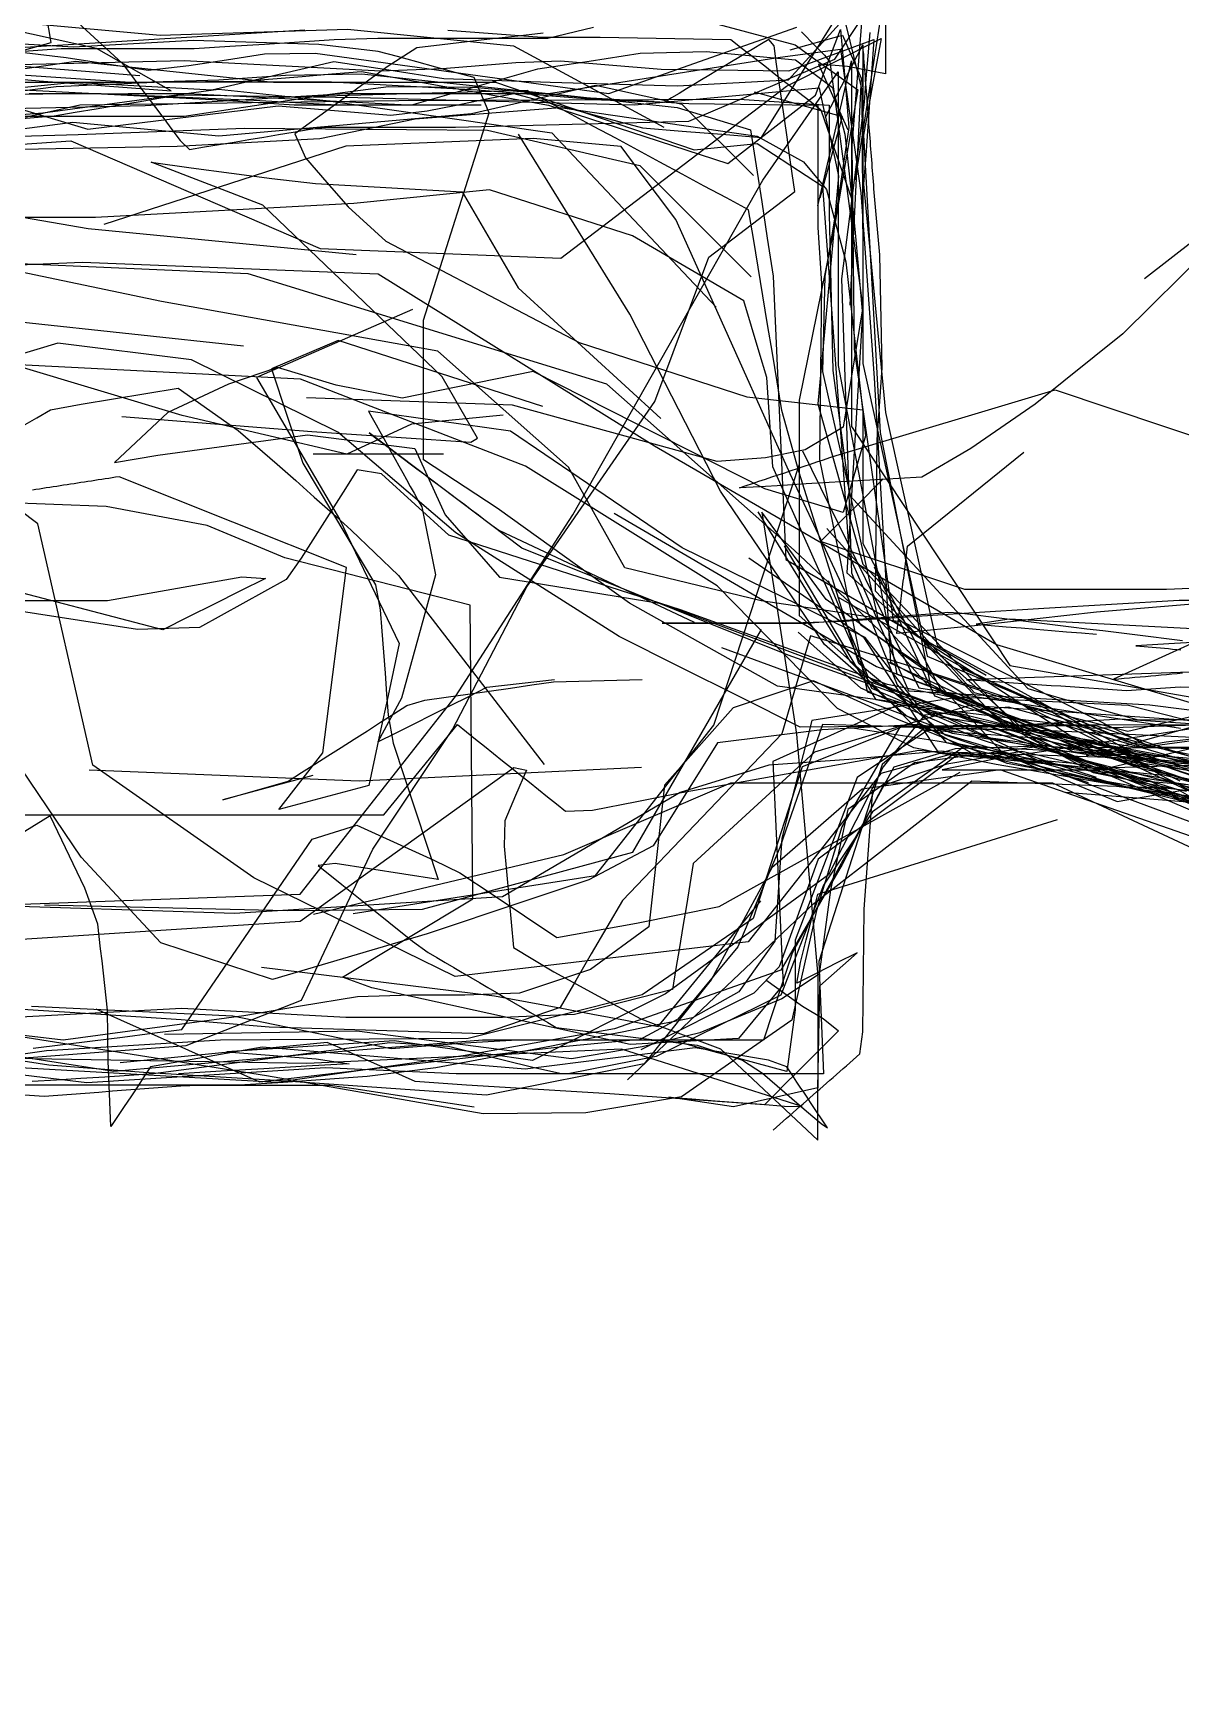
# Model space of a CAD drawing. Header units: metres. Extents: x 30 to 6769, y 117 to 5736.
# Drawn here: x 447 to 1131, y 2297 to 3290 of the extents above; entities that cross this region are included whole.
import ezdxf

# ---------------------------------------------------------------- set-up
doc = ezdxf.new("R2010")
doc.units = ezdxf.units.M
doc.layers.add('FLOOR_0', color=1, linetype='Continuous')
doc.layers.add('FLOOR_1', color=2, linetype='Continuous')

msp = doc.modelspace()

# ---------------------------------------------------------------- linework, layer by layer
at = {"layer": 'FLOOR_0', "color": 1}
for points in [[(1109.13, 3144.24), (1171.26, 3192.54)], [(1147.64, 3162.17), (1096.3, 3111.41), (1043.99, 3069.47), (1005.81, 3043.03), (976.6, 3026), (962.81, 3025.19), (949.02, 3024.38), (935.23, 3023.57), (921.44, 3022.76), (907.65, 3021.94), (893.86, 3021.13), (880.07, 3020.32), (868.03, 3019.72), (871.87, 3021), (875.71, 3022.28), (879.55, 3023.56), (883.38, 3024.84), (887.22, 3026.12), (891.06, 3027.4), (894.9, 3028.68), (898.73, 3029.96), (902.57, 3031.23), (906.41, 3032.51), (910.24, 3033.79), (914.08, 3035.07), (917.92, 3036.35), (921.76, 3037.63), (925.59, 3038.91), (1055.98, 3077.97), (1185.51, 3034.45)], [(1230.24, 2963.71), (1122.24, 2959.2), (1002.23, 2959.2), (916.28, 2987.72), (921.61, 2993.05), (926.93, 2998.38), (932.25, 3003.71), (937.58, 3009.03), (942.9, 3014.36), (948.23, 3019.69), (953.55, 3025.02)], [(1143.45, 2929.75), (1090.76, 2905.69), (1093.91, 2905.97), (1097.06, 2906.26), (1100.21, 2906.55), (1103.36, 2906.83), (1106.51, 2907.12), (1109.66, 2907.4), (1112.81, 2907.69), (1115.95, 2907.98), (1119.1, 2908.26), (1122.25, 2908.55), (1125.4, 2908.84), (1128.55, 2909.12), (1131.7, 2909.41)]]:
    msp.add_lwpolyline(points, dxfattribs=at)
at = {"layer": 'FLOOR_0', "color": 6}
for points in [[(1163.88, 2952.49), (1080.48, 2945.58), (1009.8, 2937.73), (961.61, 2932.91), (961.83, 2934.64), (962.04, 2936.37), (962.26, 2938.1), (962.48, 2939.84), (962.69, 2941.57), (962.91, 2943.3), (963.13, 2945.03), (963.34, 2946.76), (963.56, 2948.49), (963.77, 2950.22), (963.99, 2951.95), (964.21, 2953.69), (964.42, 2955.42), (964.64, 2957.15), (964.86, 2958.88), (965.07, 2960.61), (965.29, 2962.34), (965.5, 2964.07), (965.72, 2965.8), (965.94, 2967.54), (966.15, 2969.27), (966.37, 2971), (966.59, 2972.73), (966.8, 2974.46), (967.02, 2976.19), (967.24, 2977.92), (967.45, 2979.65), (967.67, 2981.39), (967.88, 2983.12), (968.1, 2984.85), (1037.31, 3040.84)], [(1153.71, 2910.41), (1003.16, 2905.43), (1008.77, 2905.06), (1014.38, 2904.68), (1019.98, 2904.31), (1025.59, 2903.93), (1031.2, 2903.56), (1036.81, 2903.19), (1042.41, 2902.81), (1048.02, 2902.44), (1053.63, 2902.06), (1059.24, 2901.69), (1064.84, 2901.32), (1070.45, 2900.94), (1076.06, 2900.57), (1081.66, 2900.19), (1087.27, 2899.82), (1092.88, 2899.45), (1098.49, 2899.07), (1130.33, 2901.14), (1282.15, 2898.81)]]:
    msp.add_lwpolyline(points, dxfattribs=at)
at = {"layer": 'FLOOR_0', "color": 7}
for points in [[(1232.79, 2952.49), (1129.86, 2952.49), (1049.11, 2947.78), (1004.5, 2945.07), (986.03, 2943.84), (967.56, 2942.6), (949.09, 2941.37), (930.63, 2940.14), (899.32, 2939.07), (821.85, 2939.07), (825.43, 2939.07), (829, 2939.07), (832.57, 2939.07), (836.14, 2939.07), (839.71, 2939.07), (843.28, 2939.07), (846.85, 2939.07), (850.42, 2939.07), (853.99, 2939.07), (857.56, 2939.07), (861.13, 2939.07), (864.71, 2939.07), (868.28, 2939.07), (871.85, 2939.07), (875.42, 2939.07), (878.99, 2939.07), (882.56, 2939.07), (886.13, 2939.07), (889.7, 2939.07), (893.27, 2939.07), (896.84, 2939.07), (900.41, 2939.07), (903.99, 2939.07), (907.56, 2939.07), (912.68, 2939.44), (917.96, 2939.85), (923.25, 2940.25), (928.53, 2940.66), (933.82, 2941.07), (939.1, 2941.47), (944.38, 2941.88), (949.67, 2942.29), (954.95, 2942.69), (960.23, 2943.1), (965.52, 2943.51), (970.8, 2943.91), (976.09, 2944.32), (981.37, 2944.73), (986.65, 2945.13), (991.94, 2945.54), (998.93, 2945.3), (1008.42, 2944.11), (1017.91, 2942.93), (1027.4, 2941.74), (1036.9, 2940.55), (1046.39, 2939.36), (1055.88, 2938.18), (1065.37, 2936.99), (1074.86, 2935.8), (1084.35, 2934.62), (1093.84, 2933.43), (1103.33, 2932.24), (1112.83, 2931.06), (1122.32, 2929.87), (1131.81, 2928.68)], [(1198.93, 2931.02), (1127.07, 2927.02), (1103.98, 2925.52), (1106.41, 2925.32), (1108.84, 2925.11), (1111.27, 2924.91), (1113.7, 2924.71), (1116.14, 2924.51), (1118.57, 2924.3), (1121, 2924.1), (1123.43, 2923.9), (1125.86, 2923.69), (1128.3, 2923.49), (1130.73, 2923.29)]]:
    msp.add_lwpolyline(points, dxfattribs=at)
at = {"layer": 'FLOOR_0', "color": 2}
msp.add_lwpolyline([(1816.2, 2902.31), (1651, 2954.14), (1597.79, 2958.24), (1493.94, 2939.63), (1390.58, 2923.36), (1300.57, 2896.88), (1161.64, 2879.88), (1020.52, 2858.32), (988.6, 2851.84), (997.99, 2851.84), (1007.38, 2851.84), (1016.77, 2851.84), (1026.16, 2851.84), (1035.55, 2851.84), (1044.94, 2851.84), (1054.33, 2851.84), (1063.71, 2851.84), (1073.1, 2851.84), (1082.49, 2851.84), (1200.41, 2879.47)], dxfattribs=at)
at = {"layer": 'FLOOR_0', "color": 5}
msp.add_lwpolyline([(1686.6, 2956.22), (1504.05, 2941.07), (1337.02, 2926.11), (1190.67, 2932.98), (1028.57, 2941.51), (1008.87, 2938.48), (1017.82, 2937.73), (1026.78, 2936.99), (1035.74, 2936.24), (1044.7, 2935.49), (1053.66, 2934.75), (1062.61, 2934), (1071.57, 2933.25), (1080.53, 2932.51)], dxfattribs=at)
at = {"layer": 'FLOOR_1', "color": 3}
for points in [[(919.99, 2995.37), (1007.68, 2897.79), (1099.16, 2874.71), (1224.14, 2903.75), (1300.76, 2984.67), (1347.49, 3074.84), (1385.1, 3170.36), (1404.17, 3311.23), (1407.48, 3381.59), (1410.88, 3461.48), (1384.05, 3561.57), (1384.05, 3682.77), (1384.05, 3788.14)], [(920.71, 2964.55), (944.36, 2907.29), (982.48, 2884.08), (1104.66, 2865.26), (1175.85, 2865.26), (1220.95, 2880.39), (1292.66, 2931.49), (1341.07, 3002.05), (1360.62, 3033.09), (1369.47, 3050.8), (1378.32, 3068.51), (1387.17, 3086.23), (1479.12, 3187.15), (1513.62, 3271.86), (1516.65, 3287.01), (1519.67, 3302.16), (1522.7, 3317.31), (1525.73, 3332.45), (1528.76, 3347.6), (1528.56, 3378.49)], [(510.78, 3265.03), (345.85, 3278.12), (318.43, 3262.12), (291, 3246.11), (269.26, 3227.74), (263.49, 3202.73), (257.72, 3177.71), (251.95, 3152.7), (244.23, 3069.91), (243.95, 3037.84), (243.95, 3008.12), (279.64, 2932.48), (416.9, 2801.29)], [(396.23, 2677.39), (447.6, 2680.67), (538.49, 2687.67), (607.1, 2714.67), (649.51, 2804.52), (697.01, 2875.7), (741.41, 2960.78), (817.46, 3071.04), (849.7, 3157.04), (900.9, 3196.02), (899.36, 3206.86), (897.81, 3217.69), (896.26, 3228.53), (894.71, 3239.37), (893.17, 3250.21), (891.62, 3261.04), (890.07, 3271.88), (888.52, 3282.72), (885.48, 3286.61), (881.02, 3283.93), (876.55, 3281.25), (872.09, 3278.57), (867.63, 3275.89), (863.17, 3273.21), (858.71, 3270.53), (854.24, 3267.86), (849.78, 3265.18), (845.32, 3262.5), (840.86, 3259.82), (836.4, 3257.14), (831.93, 3254.46), (827.47, 3251.78), (823.01, 3249.11), (785.73, 3250.42), (711.66, 3256.42), (625.09, 3261.14), (524.01, 3261.14), (461.13, 3258.45), (417.24, 3252.88)], [(941.42, 3258.36), (941.56, 3279.47), (941.73, 3277.32), (941.89, 3275.17), (942.06, 3273.02), (942.22, 3270.86), (942.39, 3268.71), (942.55, 3266.56), (942.72, 3264.41), (942.89, 3262.26), (943.05, 3260.1), (943.22, 3257.95), (943.38, 3255.8), (943.55, 3253.65), (943.71, 3251.5), (943.88, 3249.34), (944.04, 3247.19), (944.21, 3245.04), (944.37, 3242.89), (944.54, 3240.74), (944.71, 3238.58), (944.87, 3236.43), (945.04, 3234.28), (945.2, 3232.13), (945.37, 3229.98), (945.53, 3227.83), (945.7, 3225.67), (945.86, 3223.52), (946.03, 3221.37), (946.19, 3219.22), (946.36, 3217.07), (946.53, 3214.91), (946.69, 3212.76), (946.86, 3210.61), (947.02, 3208.46), (947.19, 3206.31), (947.35, 3204.15), (947.52, 3202), (947.68, 3199.85), (947.85, 3197.7), (948.01, 3195.55), (951.37, 3158.34), (952.76, 3091.14), (949.69, 3048.17), (948.77, 2958.28), (1027.17, 2876.05), (1130.87, 2847.23)], [(439.9, 3241.01), (452.16, 3241.01), (464.43, 3241.01), (537.28, 3241.01), (621, 3253.63), (658.87, 3258.52), (709.74, 3258.15), (775.81, 3252.03), (837.88, 3248.53), (914.6, 3247.43), (914.6, 3223.18), (914.6, 3198.94), (914.6, 3174.7), (916.86, 3141.35), (915.6, 3036.52), (943.95, 2898.28), (1110.08, 2845.02), (1242.04, 2834.48)], [(343.87, 3234.3), (453.1, 3242.86), (557.68, 3256.94), (621.87, 3250.26), (663.7, 3244.28), (756.14, 3231.07), (854.01, 3127.26)], [(402.32, 3253.95), (503.82, 3254.43), (539.65, 3254.43), (670.26, 3247.72)], [(1075.72, 2843.94), (990.52, 2872.37), (939.04, 2915.02), (921.29, 2971.88), (903.54, 3028.75), (893.24, 3065.71), (890.4, 3082.77), (887.56, 3099.83), (884.72, 3116.89), (881.88, 3133.95), (879.04, 3151.01), (876.2, 3168.07), (873.36, 3185.12), (860.17, 3192.23), (846.99, 3199.34), (833.8, 3206.45), (820.61, 3213.56), (807.43, 3220.67), (794.24, 3227.77), (781.05, 3234.88), (767.87, 3241.99), (754.68, 3249.1), (741.49, 3256.21), (614.19, 3252.65)], [(876.74, 3255.34), (929.15, 3240.71), (915.88, 3192.04)], [(383.64, 3227.37), (474.13, 3230.01), (573.11, 3233.74), (717.87, 3232.68), (808.63, 3211.49), (874.97, 3145.24)], [(2454.43, 2320.43), (2288.59, 2315.06), (2183.7, 2342.58), (2141.56, 2372.47), (2116.29, 2406.53), (2074.96, 2464.8), (1901.06, 2571.35), (1719.05, 2612.57), (1548.89, 2617), (1403.33, 2636.89), (1339.02, 2709.85), (1276.99, 2784.5), (1236.09, 2819.76), (1144.2, 2831.71), (1048.42, 2851.91), (1007.65, 2860.98), (966.91, 2884.05), (918.51, 2926.42), (856.74, 3017.62), (802.68, 3122.98), (736.4, 3230.15)], [(1247.7, 2807.39), (1126.26, 2836.71), (1020.88, 2854.94), (971.8, 2864.77), (926.33, 2888.28), (854.64, 2961.37), (740.57, 3032.49), (606.48, 3084.39), (427.06, 3093.4)], [(637.86, 2766.15), (782.13, 2788.94), (852.62, 2878.44), (903.69, 3033.83)], [(1130.31, 2845), (1028.76, 2894.29), (981.48, 2909.71), (963.68, 2915.19), (945.88, 2920.67), (928.08, 2926.15), (910.28, 2931.63), (893.08, 2873.1), (798.24, 2774.01), (788.96, 2758.09), (779.68, 2742.18), (770.4, 2726.27), (761.12, 2710.35), (715.29, 2694.57), (587.81, 2698.48), (535.4, 2702.85), (484.73, 2706.37), (434.87, 2709.48)], [(1165.4, 2851.97), (1040.42, 2874.92), (964.35, 2877.12), (905.3, 2853.49), (876.06, 2763.27), (809.96, 2717.8), (706.35, 2691.81), (558.82, 2690.81), (455.28, 2684.44), (360.36, 2671.02)], [(1193.54, 2792.37), (1023.25, 2851.84), (940.93, 2840.24), (887.29, 2793.47), (851.04, 2726.81), (811.19, 2676.74), (717.33, 2657.99), (595.08, 2666.59), (513.02, 2671.65), (484.82, 2673.82), (456.62, 2675.99), (354.54, 2691.84)], [(614.19, 2765.75), (763.3, 2801.29), (862.71, 2843.94), (1054.42, 2843.94), (1207.08, 2772.86), (1320.69, 2630.7)]]:
    msp.add_lwpolyline(points, dxfattribs=at)
at = {"layer": 'FLOOR_1', "color": 7}
for points in [[(306.97, 3123.8), (352.15, 3195.06), (358.13, 3201.79), (364.11, 3208.52), (370.09, 3215.24), (376.06, 3221.97), (382.04, 3228.7), (388.02, 3235.43), (394, 3242.16), (399.97, 3248.89), (414.83, 3255.43), (471.47, 3261.09), (553.69, 3256.6), (626.43, 3273.5), (659.15, 3268.46), (691.88, 3263.42), (755.15, 3261.14), (830.92, 3259), (897.17, 3262.49), (947.88, 3318.54)], [(400.85, 3268.9), (457.98, 3284.75), (452.72, 3316.31), (500.37, 3272.47), (505.3, 3265.88), (510.24, 3259.29), (515.18, 3252.7), (520.12, 3246.12), (525.06, 3239.53), (530, 3232.94), (534.94, 3226.35), (540.53, 3221.13), (549.35, 3222.6), (558.17, 3224.08), (566.98, 3225.55), (575.8, 3227.02), (584.62, 3228.49), (593.43, 3229.96), (602.25, 3231.43), (611.07, 3232.9), (620.61, 3234.3), (646.68, 3234.3), (672.74, 3234.3), (698.8, 3234.3), (837.78, 3237.96), (924.8, 3274.85), (940.73, 3299.14), (939.76, 3286.52), (938.79, 3273.89), (937.82, 3261.26), (936.85, 3248.64), (935.88, 3236.01), (934.91, 3223.38), (936.17, 3102.21), (959.46, 2940.7), (1075.58, 2865.26), (1191.58, 2864.32)], [(945.57, 3290.81), (944.42, 3276.94), (943.26, 3263.08), (942.11, 3249.21), (928.61, 3144.15), (934.72, 2969.04), (961.91, 2902.44), (991.01, 2867.96), (1021.12, 2860.43), (1051.24, 2852.89), (1199.39, 2816.87)], [(1288.5, 2857.43), (1112.9, 2865.26), (965.97, 2939.42), (923.48, 2945.96), (880.9, 2952.38), (799.77, 2971.95), (766.09, 3031.89), (688.36, 3101.11), (523.78, 3130.61), (372.95, 3162.18)], [(372.86, 3125.56), (572.57, 3104.13)], [(727.23, 3063), (672.62, 3057.53), (634.1, 3039.75), (536.15, 3062.8), (437.62, 3092.3)], [(793.35, 3004.63), (949.49, 2913.26), (1111.73, 2854.03), (1240.47, 2809.61)], [(1399.01, 2600.41), (1298.39, 2716.85), (1217.43, 2797.22), (1118.62, 2848.66), (986.85, 2861.54), (942.26, 2930.27), (873.42, 2977.72)], [(1343.04, 2644.62), (1224.92, 2830.8), (1080.41, 2877.87), (963.49, 2877.23), (946.18, 2847.55), (928.87, 2817.86), (913.91, 2767.91), (899.15, 2702.8), (833.47, 2657.15), (804.94, 2652.39), (776.4, 2647.63), (715.25, 2647.04), (586.27, 2669.64), (422.39, 2695.54), (360.42, 2663.38), (341.14, 2664.04), (326.23, 2683.92), (311.33, 2703.8), (185.96, 2771.53), (236.57, 2909.08)], [(250.44, 2903.42), (261.55, 2836.47), (290.85, 2833.21), (407.99, 2825), (566.09, 2825), (656.17, 2825), (700, 2878.68), (705.36, 2874.38), (710.73, 2870.09), (716.09, 2865.8), (721.46, 2861.5), (726.82, 2857.21), (732.19, 2852.91), (737.55, 2848.62), (742.92, 2844.32), (748.28, 2840.03), (753.65, 2835.74), (759.01, 2831.44), (764.38, 2827.15), (780.34, 2827.66), (806.86, 2832.97), (833.37, 2838.27), (974.68, 2863.52), (1020.46, 2858.79)], [(1315.28, 2892.99), (1162.01, 2852.76), (1028.12, 2888.99), (978.16, 2884.36), (953.5, 2853.53), (920.96, 2789.29), (823.83, 2718.35), (744.59, 2678.68), (717.17, 2682.6), (689.74, 2686.52), (662.32, 2690.44), (562.67, 2683.83), (615.83, 2679.74), (635.51, 2676.75), (610.08, 2675.25), (584.65, 2673.76), (559.23, 2672.26), (533.8, 2670.77)]]:
    msp.add_lwpolyline(points, dxfattribs=at)
at = {"layer": 'FLOOR_1', "color": 1}
for points in [[(936.95, 3202.94), (954.84, 3317.47), (954.84, 3291.81), (954.84, 3266.16), (932.32, 3270.52), (915.03, 3271.91), (932.41, 3232.8)], [(421.74, 3281.27), (466.9, 3275.86), (515.77, 3268.34), (540.01, 3271.1), (562.55, 3274.57), (585.09, 3278.04), (615.2, 3278.54), (790.21, 3254.43), (902.05, 3293.83)], [(694.23, 3292.17), (750.28, 3287.98), (785.05, 3287.98), (862.86, 3286.5), (869.56, 3281.28), (876.26, 3276.07), (882.96, 3270.85), (889.66, 3265.64), (896.36, 3260.42), (903.06, 3255.21), (909.76, 3249.99), (916.46, 3244.78), (934.86, 3191.28)], [(904.8, 3291.07), (907.56, 3288.32), (910.31, 3285.56), (913.07, 3282.8), (915.82, 3280.05), (918.58, 3277.29), (921.76, 3273.35), (941.42, 3126.85), (931.97, 2968.98), (1047.93, 2866.27), (1234.46, 2850.4)], [(303.58, 3261.14), (459.26, 3261.14), (511.53, 3261.14), (557.85, 3262.49), (597.55, 3265.33), (642.82, 3266.2), (754.28, 3254.43), (892.08, 3276.14), (928.08, 3280.77), (930.52, 3263.69), (932.96, 3246.61), (935.4, 3229.52), (937.84, 3212.44), (940.28, 3195.36), (948.13, 3085.22), (957.91, 2915.86), (1078.5, 2850.11), (1134.07, 2839.04)], [(380.86, 3234.54), (459.86, 3241.23), (472.34, 3243.31), (484.82, 3245.39), (497.3, 3247.48), (509.78, 3249.56), (522.26, 3251.64), (534.74, 3253.72), (640.59, 3252.12), (805.52, 3247.72), (915.34, 3257.81), (917.67, 3247.3), (920.01, 3236.79), (922.34, 3226.28), (924.68, 3215.76), (927.01, 3205.25), (924.67, 3180.72), (918.84, 3145.72), (917.45, 3088.84), (950.4, 2941.88), (1025.29, 2861.06), (1047.81, 2851.67), (1070.32, 2842.28), (1092.83, 2832.9), (1257.27, 2861.35)], [(1377.81, 2296.98), (1380.1, 2340.61), (1382.4, 2384.23), (1384.05, 2447.87), (1377.47, 2579.19), (1338.8, 2706.71), (1311.7, 2793.68), (1324.45, 2886.79), (1368.28, 3009.63), (1346.36, 2908.96), (1286.19, 2836.22), (1182.65, 2841.83), (1027.05, 2879.81), (940.22, 2937.82), (898.13, 3028.06), (852.71, 3129.27), (830, 3179.41), (819.14, 3193.9), (808.27, 3208.39), (797.41, 3222.89), (745.12, 3227.59), (633.53, 3223.16), (489.32, 3176.53)], [(1048.18, 2855.94), (1255.04, 2825.18), (1362.59, 2972.08), (1388.85, 3035.13), (1457.22, 3165.99)], [(1174.73, 2844.84), (1006.72, 2880.55), (941.41, 2904.09), (896.93, 2919.98), (738.33, 2983.73), (647.41, 3052.34), (651.47, 3049.29), (655.54, 3046.24), (659.6, 3043.19), (663.67, 3040.14), (667.73, 3037.09), (671.8, 3034.04), (675.86, 3030.99), (679.92, 3027.94), (683.99, 3024.89), (688.05, 3021.84), (692.12, 3018.79), (696.18, 3015.74), (700.25, 3012.69), (704.31, 3009.64), (708.37, 3006.59), (712.44, 3003.54), (716.5, 3000.49), (720.57, 2997.44), (724.63, 2994.39), (840.96, 2939.6)], [(691.63, 3039.72), (652.84, 3039.72), (614.06, 3039.72)], [(948.13, 2972.71), (984.15, 2895.85), (1105.67, 2852.89), (1210.02, 2829.82), (1308.69, 2873.28), (1328.97, 2954.92), (1370.79, 3013.03)], [(1250.68, 2881.88), (1077.95, 2876.41), (980.63, 2909.39), (919.65, 2953.08), (881.22, 3005.17), (891.3, 2941.29), (901.89, 2873.07), (914.6, 2728.85), (914.6, 2662.45), (864.33, 2651.02), (825.88, 2656.86), (839.66, 2655.8), (853.44, 2654.74), (867.21, 2653.68), (880.99, 2652.62), (894.77, 2651.56), (905.32, 2651.36), (851.51, 2668.36), (797.71, 2685.36), (610.29, 2676.94), (399.93, 2680.47)], [(1080.59, 2847.2), (1011.51, 2869.72), (997.23, 2875.84), (982.96, 2881.96), (968.68, 2888.08), (954.4, 2894.21), (940.12, 2900.33), (902.93, 2933.75)], [(1220.01, 2820.62), (1027.39, 2855.56), (961.79, 2881.92), (912.09, 2904.69), (864.19, 2888.71), (823.3, 2842.59), (814, 2758.25), (779.15, 2732.87), (736.88, 2718.77), (704.32, 2717.65), (672.59, 2717.65), (640.5, 2716.67), (606.63, 2711.03), (572.76, 2705.38), (465.22, 2690.81), (391.01, 2699.55)], [(1222.31, 2831.91), (1119.87, 2859.43), (1002.09, 2865.81), (947.07, 2826.77), (917.98, 2783.11), (892.64, 2717.64), (818.3, 2681.06), (765.88, 2670.68), (732.61, 2670.68), (699.33, 2670.68), (621.44, 2674.38), (479.34, 2665.47), (414.69, 2673.08), (354.31, 2675.69), (299.5, 2671.77), (273.14, 2695), (257.8, 2728.75), (235.09, 2884.91)], [(1207.17, 2878.43), (1122.08, 2868.24), (1074.59, 2860.12), (1107.46, 2869.09), (1140.34, 2878.06)], [(887.99, 2637.32), (889.98, 2639.06), (891.97, 2640.8), (893.96, 2642.54), (895.95, 2644.29), (897.93, 2646.03), (899.92, 2647.77), (901.91, 2649.51), (903.9, 2651.25), (905.89, 2652.99), (907.88, 2654.73), (909.86, 2656.47), (911.85, 2658.21), (913.84, 2659.95), (915.83, 2661.69), (917.82, 2663.43), (919.81, 2665.17), (921.8, 2666.92), (923.78, 2668.66), (925.77, 2670.4), (927.76, 2672.14), (929.75, 2673.88), (931.74, 2675.62), (933.73, 2677.36), (935.71, 2679.1), (937.7, 2680.84), (939.69, 2682.58), (941.42, 2695.69), (942.2, 2768.83), (944.73, 2804.22), (947.26, 2839.61)], [(421.97, 2659.56), (453.8, 2657.41), (461.96, 2658.04), (470.11, 2658.66), (478.27, 2659.29), (486.43, 2659.92), (494.58, 2660.55), (502.74, 2661.18), (510.89, 2661.8), (519.05, 2662.43), (527.21, 2663.06), (535.36, 2663.69), (546.18, 2663.97), (559.17, 2663.97), (572.16, 2663.97), (585.15, 2663.97), (598.15, 2663.97), (611.14, 2663.97), (624.13, 2663.97), (638.25, 2662.12), (652.58, 2659.91), (666.91, 2657.71), (681.24, 2655.5), (695.57, 2653.29), (709.9, 2651.09)]]:
    msp.add_lwpolyline(points, dxfattribs=at)
at = {"layer": 'FLOOR_1', "color": 4}
for points in [[(236.76, 2945.3), (139.33, 3072.2), (88.38, 3068.58), (99.8, 3072.86), (111.21, 3077.15), (122.63, 3081.43), (134.04, 3085.71), (190.36, 3206.83), (223.51, 3282.87), (339.37, 3306.87), (442.05, 3296.45), (523.06, 3289.15), (634.45, 3292.67), (733.33, 3282.85), (822.93, 3234.32)], [(314.4, 3305.12), (312.73, 3286.73), (311.06, 3268.34), (328.71, 3267.85), (346.88, 3267.85), (365.05, 3267.85), (383.22, 3267.85), (450.83, 3261.92), (529.46, 3256.07), (485.1, 3281.27), (382.3, 3303.8)], [(230.54, 3112.08), (228.17, 3161.69), (225.63, 3222.32), (236.79, 3281.27), (251.08, 3281.27), (265.36, 3281.27), (279.65, 3281.27), (293.93, 3281.27), (336.26, 3278.37), (414, 3277.56), (463.95, 3281.27), (490.4, 3281.27), (516.85, 3281.27), (543.3, 3281.27), (564.51, 3282.53), (585.19, 3283.9), (605.87, 3285.28), (626.55, 3286.66), (652.51, 3287.47), (753.85, 3287.28), (781.04, 3293.97)], [(405.26, 3291.13), (416.39, 3284.63), (427.53, 3278.13), (438.67, 3271.63), (537.31, 3274.01), (654.38, 3267.85), (691.16, 3269.35), (712.93, 3271.17), (734.7, 3272.98), (761.43, 3273.91), (821.33, 3268.92), (897.43, 3267.85), (948.02, 3286.49), (946.79, 3269.27), (945.56, 3252.05), (944.34, 3234.83), (943.11, 3217.6), (941.88, 3200.38), (954.84, 3064.48), (985.61, 2925.74), (1110.29, 2857.61), (1248.47, 2812.55)], [(750.97, 3290.43), (735.94, 3288.66), (720.91, 3286.89), (705.88, 3285.12), (690.85, 3283.35), (675.81, 3281.59), (658.1, 3270.31), (639.82, 3257.01), (621.54, 3243.71), (603.25, 3230.4), (609.46, 3216.09), (622.21, 3201.5), (634.97, 3186.92), (657.3, 3166.6), (772.55, 3106.16), (872.4, 3073.92), (941.42, 3066.09), (941.42, 3059.46), (941.42, 3052.84), (941.42, 3046.21), (941.42, 3039.58), (941.42, 3032.96), (941.42, 3026.33), (941.42, 3019.71), (941.42, 3013.08), (941.42, 3006.45), (941.42, 2999.83), (941.42, 2993.2), (941.42, 2986.57), (989.09, 2897.2), (1067.07, 2862.44), (1184.07, 2851.84)], [(316.39, 3215.77), (469.75, 3226.29), (618.3, 3162.18), (761.52, 3156.33), (895.93, 3258.71), (952.26, 3287.24), (947.03, 3258.42), (941.79, 3229.59), (951.74, 3052.64), (982.16, 2899.85), (1094.03, 2857.64), (1181.35, 2832.13)], [(444.9, 3254.43), (455.74, 3254.43), (487.87, 3254.43), (578.77, 3250.46), (628.4, 3247.72), (672.78, 3247.72), (747.96, 3269.04), (778.38, 3273.73), (808.8, 3278.41), (848.13, 3279.39), (901.33, 3274.45), (923.26, 3258), (930.71, 3230.15), (934.15, 3199.16), (936.56, 3173.75), (938.77, 3149.44), (940.98, 3125.13), (929.71, 3055.78), (907.08, 3042.24), (883.41, 3037.5), (854.56, 3035.33), (732.87, 3068.9), (610.16, 3073.27)], [(914.6, 3187.46), (934.72, 3273.97), (934.72, 3272.26), (934.72, 3270.55), (934.72, 3268.84), (934.72, 3267.13), (934.72, 3265.42), (934.72, 3263.72), (934.72, 3262.01), (934.72, 3260.3), (934.72, 3258.59), (934.72, 3256.88), (934.72, 3255.17), (934.72, 3253.46), (934.72, 3251.75), (934.72, 3250.04), (934.72, 3248.34), (934.72, 3246.63), (934.72, 3244.92), (934.72, 3243.21), (934.72, 3241.5), (934.72, 3239.79), (934.72, 3238.08), (934.72, 3236.37), (934.72, 3234.66), (934.72, 3232.96), (934.72, 3231.25), (934.72, 3229.54), (934.72, 3227.83), (934.72, 3226.12), (934.72, 3224.41), (934.72, 3222.7), (934.72, 3220.99), (934.72, 3219.28), (934.72, 3217.58), (934.72, 3215.87), (934.72, 3214.16), (934.72, 3212.45), (934.72, 3210.74), (934.72, 3209.03), (934.72, 3201.09), (934.72, 3124.78), (934.72, 3056.21), (1029.01, 2913.81), (1219.51, 2880.67)], [(500.17, 3062.14), (613.24, 3053.11), (619.16, 3052.72), (625.07, 3052.32), (630.99, 3051.93), (636.91, 3051.53), (642.83, 3051.14), (648.74, 3050.74), (654.66, 3050.35), (660.58, 3049.95), (666.5, 3049.56), (672.41, 3049.16), (678.33, 3048.77), (684.25, 3048.37), (690.17, 3047.98), (696.08, 3047.58), (702, 3047.19), (707.92, 3046.79), (711.86, 3049.13), (690.9, 3085.82), (584.05, 3187.98), (517.52, 3213.47), (541.49, 3210.27), (565.47, 3207.07), (589.44, 3203.87), (615.4, 3200.76), (702.81, 3195.91), (719.46, 3167.36), (736.11, 3138.8), (821.21, 3060.95)], [(321.27, 3147.5), (476.7, 3154.07), (652.72, 3147.08), (817.37, 3044.74), (1021.1, 2926.45), (1212.5, 2869.11)], [(1229.21, 2801.82), (1068.93, 2858.55), (979.98, 2902.39), (951.3, 2934.67), (900.55, 2982.58), (788.9, 3081.28), (575.38, 3147.08), (357.81, 3156.57)], [(441.18, 3056.63), (449.46, 3061.36), (457.73, 3066.09), (475.89, 3069.45), (495.13, 3072.66), (514.38, 3075.87), (533.62, 3079.08), (569.48, 3053.87), (592.71, 3033.73), (603.73, 3023.93), (614.75, 3014.13), (625.78, 3004.33), (636.8, 2994.52), (664.94, 2967.43), (751.61, 2855.01)], [(905.39, 3041.77), (974.66, 2900.63), (1130.67, 2876.56)], [(1223.55, 2858.55), (1099.61, 2889.97), (992.88, 2895.23), (956.19, 2902.57), (832.82, 2947), (694.9, 2991.5), (654.76, 3027.92), (640.37, 3030.33), (632, 3017.17), (623.63, 3004.02), (615.26, 2990.86), (606.89, 2977.7), (598.05, 2965.17), (585.12, 2957.98), (572.19, 2950.79), (559.27, 2943.61), (546.34, 2936.42), (509.51, 2935.32), (426, 2948.27)], [(1215.6, 2833.22), (1059.91, 2878.68), (962.67, 2890.39), (887.77, 2856.73), (894.03, 2723.82), (880.68, 2707.79), (867.33, 2691.76), (802.88, 2688.25), (649.01, 2722.06), (631.5, 2728.39), (709.18, 2774.95), (707.48, 2949.74), (597.23, 2978), (550.96, 2997.28), (490.82, 3008.62), (428.51, 3010.84)], [(995.17, 2868.05), (1092.78, 2847.75), (1186.8, 2821), (1242.55, 2822.93), (1314.16, 2861.99), (1435.38, 2973.21)], [(437.37, 2952.49), (455.46, 2952.49), (473.55, 2952.49), (491.64, 2952.49), (571.59, 2966.66), (585.63, 2965.73), (570.36, 2958.1), (555.09, 2950.46), (539.82, 2942.82), (524.55, 2935.18), (419.77, 2962.44)], [(454.07, 2771.33), (598.55, 2768.06), (679.26, 2768.83), (804.36, 2802.67), (881.07, 2935.28)], [(999.96, 2912.37), (1098.49, 2868.53), (1170.29, 2854.13), (1246.86, 2862.52), (1313.06, 2831.06), (1378.18, 2783.91), (1470.21, 2708.1), (1578.28, 2671.16), (1705.54, 2641.39), (1842.26, 2560.01), (1938.54, 2490.95), (2031.84, 2422.8), (2108.37, 2395.57), (2270.23, 2369.87), (2382.17, 2334.56), (2528.55, 2315.06), (2634.9, 2310.77), (2740.68, 2311.75), (2861.53, 2331.53)], [(1214.09, 2847.68), (1097.49, 2858.67), (997.47, 2894.77), (910.97, 2881.22), (893.11, 2811.11), (889.02, 2749.84), (867.62, 2719.55), (840.01, 2704.07), (829.52, 2701.96), (819.02, 2699.86), (808.53, 2697.76), (798.03, 2695.66), (787.54, 2693.56), (777.04, 2691.46), (766.55, 2689.36), (756.05, 2687.26), (745.56, 2685.16), (687.06, 2674.43), (646.24, 2669.23), (621.25, 2667.45), (596.26, 2665.66), (570.3, 2663.97), (526.56, 2663.97), (481.09, 2663.97), (407.77, 2663.97)], [(1205.45, 2867.86), (1057.35, 2874.74), (917.32, 2878.68), (892.04, 2805.52), (866.97, 2746.35), (831.19, 2703.39), (807.93, 2690.81), (789.86, 2690.81), (771.79, 2690.81), (753.73, 2690.81), (735.66, 2690.81), (704.42, 2689.09), (660.57, 2685.71), (566.19, 2705.09), (446.41, 2710.94)], [(1187.53, 2840.17), (1042.12, 2870.73), (976.93, 2875.58), (952.86, 2854.94), (915.22, 2737.59), (918.04, 2670.68), (909.99, 2670.68), (901.93, 2670.68), (893.88, 2670.68), (885.82, 2670.68), (877.77, 2670.68), (869.71, 2670.68), (861.66, 2670.68), (853.61, 2670.68), (845.55, 2670.68), (837.5, 2670.68), (822.4, 2670.68), (802.22, 2670.68), (782.04, 2670.68), (761.86, 2670.68), (744.85, 2674.56), (728.1, 2678.75), (711.34, 2682.94), (694.59, 2687.13), (659.79, 2689.26), (518.89, 2670.68), (504.47, 2669.78), (490.05, 2668.87), (475.63, 2667.97), (461.2, 2667.07), (446.78, 2666.17)], [(1227.81, 2783.58), (1129.28, 2839.88), (1046.2, 2865.9), (996.47, 2864.34), (959.78, 2853.33), (899.29, 2742.67), (882.17, 2690.81), (869.24, 2690.81), (856.31, 2690.81), (843.38, 2690.81), (830.45, 2690.81), (817.52, 2690.81), (804.59, 2690.81), (762.52, 2686.89), (582.28, 2665.79), (484.78, 2709.28)], [(1215.5, 2812.52), (1119.52, 2846.75), (1093.22, 2851.14), (1066.92, 2855.52), (999.19, 2861.65), (914.76, 2798.56), (891.48, 2734.55), (876.47, 2718.7), (863.03, 2711.98), (849.58, 2705.25), (836.13, 2698.52), (822.68, 2691.8), (809.24, 2685.07)], [(480.76, 2851.84), (641.42, 2845.27), (809.56, 2853.41)], [(883.57, 2726.75), (905.49, 2711.04), (917.85, 2703.62), (926.89, 2696.4), (920.6, 2690.1), (914.31, 2683.81), (908.01, 2677.51), (901.72, 2671.22), (895.43, 2664.92), (889.14, 2658.63), (882.85, 2652.33), (790.73, 2658.92), (705.41, 2663.97), (674.73, 2666.26), (667.25, 2669.58), (659.78, 2672.9), (652.31, 2676.22), (644.84, 2679.54), (637.37, 2682.87), (629.9, 2686.19), (622.43, 2689.51), (499.15, 2677.39)]]:
    msp.add_lwpolyline(points, dxfattribs=at)
at = {"layer": 'FLOOR_1', "color": 2}
for points in [[(442.19, 3244.58), (479.95, 3233.25), (593.31, 3247.11), (660.37, 3241.52), (682.06, 3244.14), (699.22, 3247.57), (716.38, 3251), (733.6, 3254.41), (810.25, 3234.06), (833.84, 3232.09), (857.43, 3230.12), (881.02, 3228.16), (928.82, 3304.88)], [(817.17, 3305.83), (901.01, 3283.31), (913.47, 3274.41), (925.93, 3265.5), (938.39, 3256.6), (924.5, 3175.44), (903.43, 3071.82), (903.48, 2943.74), (947.79, 2904.34), (1036.02, 2870.81), (1148.77, 2822.67)], [(423.09, 3280.84), (609.15, 3292.25)], [(898.21, 3280.39), (929.39, 3289.23), (940.35, 3263.64), (933.58, 3128.37)], [(931.23, 3295.22), (933.65, 3285.56), (936.06, 3275.89), (938.48, 3266.23), (940.89, 3256.56), (941.42, 3157.09)], [(876.25, 3205.58), (833.91, 3247.94), (782.28, 3259.2), (708.37, 3242.41), (557.81, 3229.06), (470.97, 3237.17), (397.86, 3227.59), (352, 3228.02), (273.9, 3225.69), (291.41, 3210.37), (308.92, 3195.04), (316.3, 3182.36), (313.45, 3172.37), (310.59, 3162.38), (307.74, 3152.39), (304.89, 3142.4), (302.03, 3132.41), (299.18, 3122.42), (296.33, 3112.43), (293.47, 3102.44), (281.79, 3062.42)], [(263.83, 3087.74), (256.7, 3118.63), (249.58, 3149.51), (283.02, 3205.19), (425.17, 3245.23), (513.99, 3247.38), (633.3, 3254.43), (755.13, 3254.43), (830.84, 3246.18), (874.58, 3232.89), (877.88, 3211.38), (881.19, 3189.88), (884.5, 3168.37), (887.93, 3145.77), (895.6, 2977.08), (1014.89, 2908.15)], [(441.4, 3256.53), (553.87, 3250.84), (602.68, 3247.72), (639.13, 3247.72), (714.12, 3247.72)], [(1042.3, 2878.64), (1225.77, 2878.68), (1318.18, 2909.33), (1400.64, 2998.74), (1466.05, 3139.3)], [(1222.45, 2812.01), (1124.84, 2855.84), (1040.89, 2878.29), (904.06, 2877.24), (868.15, 2895.21), (832.24, 2913.17), (796.32, 2931.14), (699.01, 2992.96), (628.81, 3052.74), (541.72, 3095.89), (462.04, 3105.85), (422.42, 3093.96)], [(750.79, 3067.98), (629.02, 3107.29), (589.19, 3090.48), (598.54, 3062.41), (607.89, 3034.35), (651.27, 2961.87), (653.99, 2946.94), (654.95, 2934.4), (655.92, 2921.85), (656.88, 2909.31), (657.84, 2896.77), (658.81, 2884.23), (661.72, 2867.71), (688.48, 2786.52), (668.02, 2789.67), (647.56, 2792.82), (627.1, 2795.97), (617.04, 2794.78), (631.09, 2783.53), (645.13, 2772.29), (659.18, 2761.05), (673.23, 2749.8), (682.55, 2742.92), (687.64, 2739.95), (692.72, 2736.99), (697.81, 2734.02), (702.89, 2731.05), (707.97, 2728.09), (713.06, 2725.12), (718.14, 2722.15), (723.23, 2719.18), (728.31, 2716.22), (733.4, 2713.25), (738.48, 2710.28), (743.57, 2707.31), (748.65, 2704.35), (753.73, 2701.38), (758.82, 2698.41), (842.84, 2687.9), (869.8, 2678.91), (881.63, 2671.15), (890.38, 2663.65), (899.14, 2656.14), (907.89, 2648.63), (916.64, 2641.13), (920.36, 2638.55), (918.33, 2641.59), (916.31, 2644.62), (914.29, 2647.66), (912.26, 2650.7), (910.24, 2653.74), (908.21, 2656.78), (906.19, 2659.81), (904.16, 2662.85), (902.14, 2665.89), (900.12, 2668.93), (898.09, 2671.97), (896.07, 2675), (885.13, 2678.95), (841.58, 2686.21), (740.39, 2673.48), (583.73, 2686.65), (517.28, 2674.93), (513.33, 2669.01), (509.38, 2663.09), (505.44, 2657.16), (501.49, 2651.24), (497.54, 2645.31), (493.59, 2639.39), (492.09, 2678.46), (491.59, 2708.72), (490.78, 2716.03), (489.97, 2723.33), (489.16, 2730.64), (488.34, 2737.95), (487.53, 2745.26), (486.72, 2752.56), (485.91, 2759.87), (478.01, 2781.22), (457.41, 2824.3), (442.39, 2815.05)], [(1076.43, 2869.45), (1173.21, 2835.83), (1271.33, 2879.39), (1337.19, 2915.33), (1425.55, 3004.92), (1497.43, 3103.04)], [(1479.24, 2959.85), (1344.7, 2857.41), (1295.29, 2852.92), (1310.79, 2851.84), (1350.66, 2860.07), (1449.12, 2946.03), (1467.19, 2947.11), (1337.02, 2869.22), (1168.65, 2849.87), (1066.39, 2869.85), (949.38, 2893.37), (894.69, 2985.08)], [(1207.54, 2826.08), (1117.51, 2849.32), (1050.62, 2888.09), (1000.71, 2912.66), (926.47, 2954.59)], [(1282.3, 2780.58), (1175.65, 2822.02), (1175.39, 2832.24), (1190.17, 2840.69), (1204.95, 2849.14), (1232.75, 2876.9), (1158.99, 2847.52), (994.84, 2873.41), (942.77, 2893.02), (900.13, 2908.74), (857.48, 2924.46)], [(955.73, 2916.25), (1076.45, 2861.46)], [(613.83, 2848.46), (560.33, 2833.97), (579.79, 2839.53), (599.26, 2845.1), (607.18, 2850.09), (615.02, 2855.08), (622.86, 2860.08), (630.7, 2865.07), (638.54, 2870.06), (646.39, 2875.05), (654.23, 2880.05), (662.07, 2885.04), (669.91, 2890.03), (680.62, 2893.17), (693.37, 2894.99), (706.12, 2896.81), (718.87, 2898.64), (731.62, 2900.46), (744.37, 2902.28), (757.12, 2904.1), (809.94, 2905.52)], [(1350.52, 2843.84), (1281.05, 2878.68), (1169.8, 2878.68), (1005.11, 2890), (912.61, 2862.2), (840.46, 2796), (838.38, 2783.5), (836.3, 2771), (834.22, 2758.51), (832.14, 2746.01), (830.06, 2733.52), (827.98, 2721.02), (769.7, 2706.1), (726.75, 2704.23), (633.5, 2704.23), (535.77, 2709.64), (395.23, 2702.13), (241.9, 2704.97), (224.5, 2711.3), (207.1, 2717.63), (189.7, 2723.96), (172.31, 2730.29), (238.24, 2876.29)], [(1174.89, 2831.34), (1038.94, 2866.29), (974.5, 2878.68), (917.11, 2875.64), (854.87, 2867.86), (816.48, 2806.43), (778.33, 2786.27), (738.97, 2773.14), (682.06, 2754.17), (589.76, 2726.98), (523.43, 2748.75), (475.92, 2799.68), (440.45, 2852.26)], [(431.27, 2750.27), (606.24, 2761.64), (733.67, 2853.19), (741.07, 2851.56), (734.6, 2836.47), (728.14, 2821.38), (727.91, 2806.28), (729.28, 2791.18), (730.65, 2776.09), (732.02, 2760.99), (733.39, 2745.89), (757.49, 2731.41), (783.92, 2716.98), (809.12, 2703.54), (824.96, 2697.6), (840.79, 2691.66), (856.63, 2685.72), (914.6, 2631.19), (914.6, 2638.95), (914.6, 2646.71), (914.6, 2654.47), (914.6, 2662.23), (915.79, 2723.12), (937.94, 2742.74), (925.98, 2736.76), (914.02, 2730.78), (902.07, 2724.8), (904.34, 2736.97), (907.74, 2750.59), (911.14, 2764.21), (914.55, 2777.83), (1057.23, 2822.1)]]:
    msp.add_lwpolyline(points, dxfattribs=at)
at = {"layer": 'FLOOR_1', "color": 5}
for points in [[(384.09, 3269.27), (505.09, 3261.14), (572.36, 3261.69), (589.98, 3263.16), (607.61, 3264.62), (625.24, 3266.09), (642.86, 3267.56), (754.21, 3247.5), (861.06, 3212.77), (913.3, 3253.43), (928.19, 3292.5), (930.62, 3263.36), (933.05, 3234.23), (924.53, 3176.8), (914.6, 3069.61), (941.38, 2974.12), (1038.58, 2871.53), (1149.32, 2827.24)], [(1254.81, 2828.1), (1119.82, 2855.33), (984.98, 2888.75), (890.64, 2901.63), (802.39, 2951.04), (723.72, 3007.5), (679.87, 3036.37), (679.87, 3057.15), (679.87, 3077.93), (679.87, 3098.71), (679.87, 3119.5), (718.81, 3242.94), (709.96, 3263.91), (698.55, 3267.03), (687.13, 3270.14), (675.71, 3273.26), (664.29, 3276.38), (652.87, 3279.49), (617.52, 3283.68), (542.84, 3286.06), (471.31, 3282.1), (437.82, 3284.07)], [(919.16, 3240.26), (941.42, 3283.43), (941.42, 3273.79), (941.42, 3264.15), (941.42, 3254.52), (941.42, 3244.88), (941.42, 3199.25), (941.42, 3093.62), (979.66, 2919.52), (1108, 2865.26), (1286.99, 2889.37), (1358.02, 2969.33), (1415.83, 3021.85), (1511.38, 3064.08)], [(334.24, 3216.13), (475.13, 3247.72), (665, 3250.3), (867.73, 3251.09), (921.3, 3247.55), (921.3, 3231.33), (921.3, 3215.1), (921.3, 3198.88), (921.3, 3182.65), (923.61, 3089.54), (933.51, 3015.23), (1039.73, 2900.27), (1073.43, 2890.24), (1105.28, 2881.55), (1227.04, 2882.31)], [(1337.04, 2814.19), (1260.02, 2843.83), (1114.05, 2857.09), (1014.75, 2870.93), (946.72, 2900.22), (887.77, 3032.22), (884.17, 3085.28), (879.6, 3100.51), (875.04, 3115.74), (870.47, 3130.97), (804.24, 3169.65), (719.12, 3196.99), (638.27, 3188.97), (484.36, 3180.63), (423.6, 3180.63), (403.23, 3180.63), (382.86, 3180.63), (362.5, 3180.63), (323.24, 3133.92), (312.39, 2992.21), (315.83, 2940.54), (327.54, 2886.69), (349.25, 2830.21), (414.21, 2847.91)], [(673.23, 3125.9), (580.33, 3085.4), (629.68, 3000.98), (665.31, 2927), (661.69, 2910.08), (658.06, 2893.16), (654.44, 2876.24), (650.81, 2859.32), (647.19, 2842.4), (593.68, 2828.2), (619.93, 2861.97), (633.88, 2972.3), (498.53, 3026.26), (496.46, 3025.94), (494.4, 3025.62), (492.33, 3025.3), (490.27, 3024.99), (488.2, 3024.67), (486.14, 3024.35), (484.07, 3024.03), (482, 3023.72), (479.94, 3023.4), (477.87, 3023.08), (475.81, 3022.76), (473.74, 3022.44), (471.68, 3022.13), (469.61, 3021.81), (467.55, 3021.49), (465.48, 3021.17), (463.41, 3020.85), (461.35, 3020.54), (459.28, 3020.22), (457.22, 3019.9), (455.15, 3019.58), (453.09, 3019.26), (451.02, 3018.95), (448.96, 3018.63), (446.89, 3018.31)], [(1050.68, 2854.97), (973.66, 2890.89), (942.78, 2930.61), (833.73, 2983.99), (731.49, 3053.45), (647, 3065.37), (649.26, 3061.29), (651.53, 3057.21), (653.79, 3053.13), (656.06, 3049.05), (658.32, 3044.97), (660.59, 3040.9), (662.85, 3036.82), (665.12, 3032.74), (667.38, 3028.66), (669.65, 3024.58), (671.91, 3020.5), (674.18, 3016.42), (676.44, 3012.34), (678.71, 3008.27), (686.83, 2967.85), (666.74, 2894.43), (652.59, 2868.39), (663.41, 2873.8), (674.23, 2879.22), (685.06, 2884.63), (695.88, 2890.05), (706.71, 2895.46), (717.53, 2900.88), (757.84, 2905.52)], [(1284.14, 2863.26), (1236, 2847.2), (1188.25, 2833.06), (1121.5, 2840.91), (1098.1, 2841.56), (1083.68, 2845.69), (1069.25, 2849.81), (1028.33, 2861.51), (971.2, 2878.47), (934.27, 2915.9), (879.12, 3005.35)], [(1252.81, 2871.4), (1094.8, 2881.89), (979.5, 2875), (937.93, 2847.28), (901.18, 2750.39), (901.18, 2708.9), (896.1, 2672.07), (831.62, 2689.66), (812.26, 2690.81), (796.05, 2690.81), (779.84, 2690.81), (763.63, 2690.81), (747.41, 2690.81), (731.2, 2690.81), (714.99, 2690.81), (621.58, 2683.17), (495.34, 2672.23), (332.47, 2697.52)], [(1186.73, 2856), (1078.23, 2852.65), (988.05, 2862.79), (933.04, 2857.96), (885.33, 2854.55), (832.55, 2838.35), (726.89, 2776.14), (567.21, 2766.32), (408.48, 2771.33)], [(447.27, 2686.04), (465, 2688.26), (482.73, 2690.48), (500.47, 2692.69), (518.2, 2694.91), (535.93, 2697.13), (613.39, 2810.56), (639.98, 2818.75), (655.27, 2811.79), (670.55, 2804.84), (685.84, 2797.89), (701.42, 2790.5), (720.69, 2777.65), (739.96, 2764.8), (759.23, 2751.94), (806.7, 2760.47), (855.91, 2770.32), (999.43, 2850.35)], [(801.19, 2667.28), (912.3, 2772.1), (1006.36, 2845.13), (1092.42, 2842.07), (1195.69, 2828.4), (1286.34, 2775.7), (1365.93, 2695.62)]]:
    msp.add_lwpolyline(points, dxfattribs=at)
at = {"layer": 'FLOOR_1', "color": 6}
for points in [[(376.08, 3259.8), (472.82, 3273.73), (590.48, 3261.14), (722.67, 3261.14), (840.88, 3220.89), (878.4, 3224.64), (917.32, 3199.29), (928.82, 3041.8), (933.28, 2979.33), (968.53, 2898.83), (1112.4, 2890.44), (1195.76, 2879.84)], [(346.21, 2768.39), (606.27, 2777.78), (698.78, 2895.41), (768.76, 3003.56), (881.86, 3202.83), (926.63, 3267.26), (926.63, 3092.49), (961.6, 2908.74), (1118.11, 2850.66), (1186.59, 2832.32)], [(419.41, 3220.88), (533.12, 3222.98), (618.09, 3227.59), (674.84, 3239.34), (761.13, 3246.06), (878.42, 3228.93), (906.01, 3213.75), (919.8, 3197.19), (931.32, 3154.22), (943.02, 3050.56), (929.64, 3005.01), (883.08, 3018.99), (744.99, 3088.95), (667.17, 3073.05), (627.86, 3080.74), (592.91, 3091.24), (563.56, 3081.45), (527.47, 3064.59), (495.72, 3034.73), (521.51, 3039.03), (610.62, 3051.24), (674.69, 3043.07), (692.68, 3003.48), (725.1, 2966.49), (821.25, 2950.75), (1009.65, 2880.27), (1139.12, 2830.61)], [(639.59, 3158.42), (480.02, 3173.92), (402.83, 3187.18)], [(1269.02, 2777.34), (1093.1, 2858.96), (997.74, 2862.08), (952.17, 2849.64), (873.04, 2749.43), (698.58, 2728.67), (578.75, 2787.55), (482.94, 2854.62), (450.17, 2998.22), (371.6, 3057.39)], [(1167.83, 2809.04), (1024.87, 2861.99), (985.71, 2868.77), (959.83, 2872.75), (933.94, 2876.74)], [(1199.81, 2799.88), (1113.24, 2844.52), (1036.17, 2862.67), (991.37, 2855.08), (953.49, 2842.45), (929.14, 2795.4), (892.55, 2732.46), (793.56, 2697.47), (703.41, 2681.48), (592.21, 2665.61), (436.16, 2674.55)], [(1051.42, 2866.34), (972.15, 2855.92), (932.43, 2828.1), (922.06, 2780.37), (915.37, 2730.15), (893.08, 2715.39), (868.75, 2705.24), (844.42, 2695.1), (809.9, 2686.77), (767.9, 2679.77), (640.13, 2696.12), (525.48, 2694.18)], [(1062.31, 2838.41), (1147.25, 2831.71)], [(583.35, 2734.32), (722.02, 2717.29), (741.53, 2713.63), (761.04, 2709.97), (780.55, 2706.31), (800.07, 2702.65), (819.58, 2698.99), (880.72, 2773.81)]]:
    msp.add_lwpolyline(points, dxfattribs=at)

doc.saveas('drawing.dxf')
